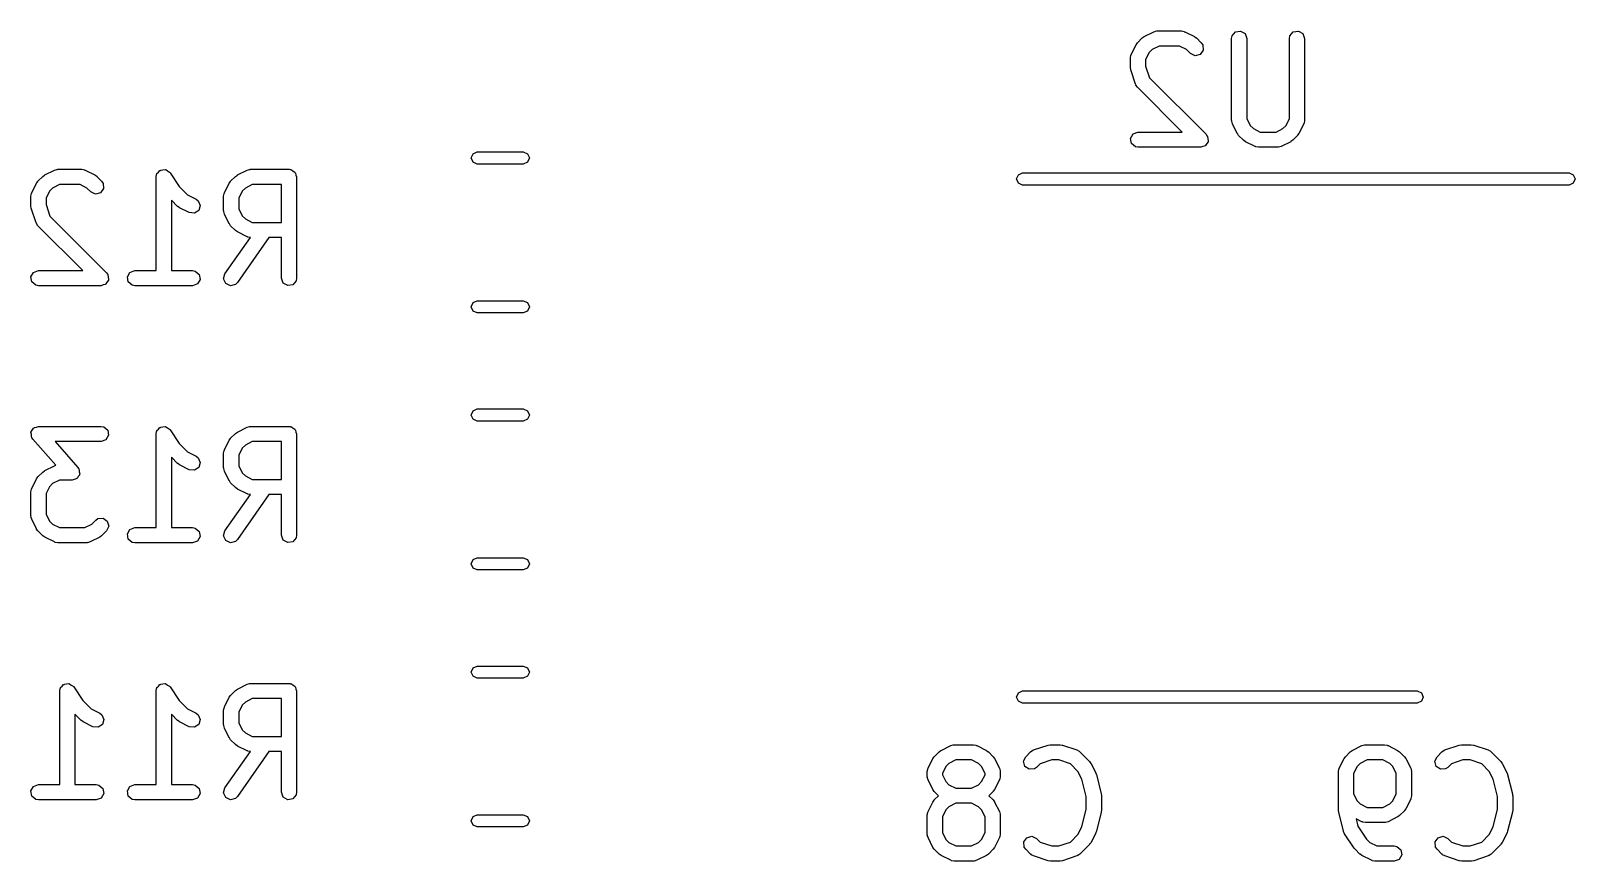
# Model space of a CAD drawing. Extents: x 88 to 116, y -225 to -45.
# Drawn here: x 89.85 to 105.11, y -135.25 to -127.04 of the extents above; entities that cross this region are included whole.
import ezdxf

# ---------------------------------------------------------------- set-up
doc = ezdxf.new("R2010")
doc.units = 0
doc.layers.add('BLACK', color=7, linetype='CONTINUOUS')

msp = doc.modelspace()

# ---------------------------------------------------------------- linework, layer by layer
at = {"layer": 'BLACK', "linetype": 'CONTINUOUS'}
for p, q in [((100.785, -127.159), (100.833, -127.111)), ((100.833, -127.111), (100.851, -127.098)), ((100.851, -127.098), (100.852, -127.097)), ((100.852, -127.097), (100.947, -127.049)), ((100.947, -127.049), (100.972, -127.042)), ((100.972, -127.042), (100.977, -127.043)), ((100.977, -127.043), (100.981, -127.041)), ((100.981, -127.041), (101.219, -127.041)), ((101.219, -127.041), (101.245, -127.046)), ((101.245, -127.046), (101.248, -127.049)), ((101.248, -127.049), (101.253, -127.049)), ((101.253, -127.049), (101.348, -127.097)), ((101.348, -127.097), (101.366, -127.11)), ((101.366, -127.11), (101.367, -127.111)), ((101.367, -127.111), (101.415, -127.159)), ((101.715, -127.116), (101.72, -127.091)), ((101.715, -127.926), (101.715, -127.116)), ((101.72, -127.091), (101.753, -127.051)), ((101.753, -127.051), (101.803, -127.043)), ((101.803, -127.043), (101.848, -127.068)), ((101.848, -127.068), (101.865, -127.116)), ((101.865, -127.116), (101.865, -127.908)), ((102.287, -127.116), (102.291, -127.091)), ((102.287, -127.908), (102.287, -127.116)), ((102.291, -127.091), (102.324, -127.051)), ((102.324, -127.051), (102.375, -127.043)), ((102.375, -127.043), (102.419, -127.068)), ((102.419, -127.068), (102.437, -127.116)), ((102.437, -127.116), (102.437, -127.926)), ((100.723, -127.273), (100.771, -127.178)), ((100.723, -127.278), (100.723, -127.273)), ((100.771, -127.178), (100.784, -127.16)), ((100.784, -127.16), (100.785, -127.159)), ((100.9, -127.256), (100.865, -127.325)), ((100.93, -127.226), (100.9, -127.256)), ((100.999, -127.191), (100.93, -127.226)), ((101.201, -127.191), (100.999, -127.191)), ((101.27, -127.226), (101.201, -127.191)), ((101.309, -127.265), (101.27, -127.226)), ((101.355, -127.286), (101.309, -127.265)), ((101.405, -127.273), (101.355, -127.286)), ((101.434, -127.231), (101.405, -127.273)), ((101.415, -127.159), (101.43, -127.18)), ((101.43, -127.18), (101.434, -127.231)), ((100.715, -127.307), (100.72, -127.281)), ((100.715, -127.402), (100.715, -127.307)), ((100.716, -127.404), (100.715, -127.402)), ((100.719, -127.426), (100.716, -127.404)), ((100.767, -127.569), (100.719, -127.426)), ((100.72, -127.281), (100.723, -127.278)), ((100.865, -127.325), (100.865, -127.39)), ((100.865, -127.39), (100.904, -127.504)), ((100.77, -127.572), (100.767, -127.569)), ((100.77, -127.577), (100.77, -127.572)), ((100.785, -127.598), (100.77, -127.577)), ((100.904, -127.504), (101.463, -128.063)), ((101.228, -128.041), (100.785, -127.598)), ((101.717, -127.93), (101.715, -127.926)), ((101.716, -127.934), (101.717, -127.93)), ((101.723, -127.959), (101.716, -127.934)), ((101.771, -128.055), (101.723, -127.959)), ((101.865, -127.908), (101.9, -127.977)), ((101.9, -127.977), (101.93, -128.007)), ((101.93, -128.007), (101.999, -128.041)), ((102.154, -128.041), (102.222, -128.007)), ((102.222, -128.007), (102.253, -127.977)), ((102.253, -127.977), (102.287, -127.908)), ((102.429, -127.959), (102.381, -128.055)), ((102.432, -127.952), (102.429, -127.955)), ((102.429, -127.955), (102.429, -127.959)), ((102.437, -127.926), (102.432, -127.952)), ((100.717, -128.103), (100.742, -128.059)), ((100.726, -128.154), (100.717, -128.103)), ((100.765, -128.187), (100.726, -128.154)), ((100.742, -128.059), (100.79, -128.041)), ((100.79, -128.191), (100.765, -128.187)), ((100.79, -128.041), (101.228, -128.041)), ((101.41, -128.191), (100.79, -128.191)), ((101.431, -128.184), (101.41, -128.191)), ((101.453, -128.178), (101.431, -128.184)), ((101.455, -128.175), (101.453, -128.178)), ((101.458, -128.174), (101.455, -128.175)), ((101.469, -128.154), (101.458, -128.174)), ((101.463, -128.063), (101.472, -128.077)), ((101.482, -128.136), (101.469, -128.154)), ((101.472, -128.077), (101.474, -128.079)), ((101.474, -128.079), (101.475, -128.081)), ((101.475, -128.081), (101.477, -128.085)), ((101.477, -128.085), (101.479, -128.107)), ((101.479, -128.107), (101.483, -128.129)), ((101.483, -128.129), (101.482, -128.132)), ((101.482, -128.132), (101.482, -128.136)), ((101.772, -128.056), (101.771, -128.055)), ((101.785, -128.074), (101.772, -128.056)), ((101.833, -128.122), (101.785, -128.074)), ((101.834, -128.122), (101.833, -128.122)), ((101.852, -128.136), (101.834, -128.122)), ((101.947, -128.183), (101.852, -128.136)), ((101.952, -128.184), (101.947, -128.183)), ((101.955, -128.187), (101.952, -128.184)), ((101.981, -128.191), (101.955, -128.187)), ((102.171, -128.191), (101.981, -128.191)), ((101.999, -128.041), (102.154, -128.041)), ((102.176, -128.19), (102.171, -128.191)), ((102.18, -128.191), (102.176, -128.19)), ((102.205, -128.183), (102.18, -128.191)), ((102.3, -128.136), (102.205, -128.183)), ((102.301, -128.135), (102.3, -128.136)), ((102.32, -128.122), (102.301, -128.135)), ((102.367, -128.074), (102.32, -128.122)), ((102.368, -128.073), (102.367, -128.074)), ((102.381, -128.055), (102.368, -128.073)), ((94.2009, -128.297), (94.2185, -128.255)), ((94.2185, -128.339), (94.2009, -128.297)), ((94.2185, -128.255), (94.2609, -128.237)), ((94.2609, -128.357), (94.2185, -128.339)), ((94.2609, -128.237), (94.7151, -128.237)), ((94.7151, -128.237), (94.7575, -128.255)), ((94.7575, -128.339), (94.7151, -128.357)), ((94.7575, -128.255), (94.7751, -128.297)), ((94.7751, -128.297), (94.7575, -128.339)), ((89.9187, -128.527), (89.9663, -128.479)), ((89.9663, -128.479), (89.9847, -128.466)), ((89.9847, -128.466), (89.9858, -128.465)), ((89.9858, -128.465), (90.081, -128.417)), ((90.081, -128.417), (90.106, -128.41)), ((90.106, -128.41), (90.1104, -128.411)), ((90.1104, -128.411), (90.1146, -128.409)), ((90.1146, -128.409), (90.3527, -128.409)), ((90.3527, -128.409), (90.3783, -128.414)), ((90.3783, -128.414), (90.3818, -128.417)), ((90.3818, -128.417), (90.3862, -128.417)), ((90.3862, -128.417), (90.4814, -128.465)), ((90.4814, -128.465), (90.4995, -128.478)), ((90.4995, -128.478), (90.5009, -128.479)), ((90.5009, -128.479), (90.5486, -128.527)), ((91.0872, -128.484), (91.0917, -128.459)), ((91.0872, -129.409), (91.0872, -128.484)), ((91.0917, -128.459), (91.0945, -128.455)), ((91.0945, -128.455), (91.095, -128.451)), ((91.095, -128.451), (91.1107, -128.436)), ((91.1107, -128.436), (91.1247, -128.419)), ((91.1247, -128.419), (91.1289, -128.419)), ((91.1289, -128.419), (91.1321, -128.416)), ((91.1321, -128.416), (91.1538, -128.414)), ((91.1538, -128.414), (91.1752, -128.411)), ((91.1752, -128.411), (91.179, -128.413)), ((91.179, -128.413), (91.1833, -128.412)), ((91.1833, -128.412), (91.2008, -128.425)), ((91.2008, -128.425), (91.2196, -128.436)), ((91.2196, -128.436), (91.2211, -128.44)), ((91.2211, -128.44), (91.2246, -128.443)), ((91.2246, -128.443), (91.3157, -128.579)), ((91.8234, -128.527), (91.8711, -128.479)), ((91.8711, -128.479), (91.8894, -128.466)), ((91.8894, -128.466), (91.8906, -128.465)), ((91.8906, -128.465), (91.9858, -128.417)), ((91.9858, -128.417), (92.0108, -128.41)), ((92.0108, -128.41), (92.0151, -128.411)), ((92.0151, -128.411), (92.0193, -128.409)), ((92.0193, -128.409), (92.4003, -128.409)), ((92.4003, -128.409), (92.41, -128.411)), ((92.41, -128.411), (92.4133, -128.411)), ((92.4133, -128.411), (92.4162, -128.412)), ((92.4162, -128.412), (92.4259, -128.414)), ((92.4259, -128.414), (92.4409, -128.426)), ((92.4409, -128.426), (92.4577, -128.436)), ((92.4577, -128.436), (92.4601, -128.443)), ((92.4601, -128.443), (92.4652, -128.447)), ((92.4652, -128.447), (92.4686, -128.466)), ((92.4686, -128.466), (92.4753, -128.484)), ((92.4753, -128.484), (92.4753, -129.484)), ((94.7151, -128.357), (94.2609, -128.357)), ((99.59, -128.504), (99.6076, -128.462)), ((99.6076, -128.462), (99.65, -128.444)), ((99.65, -128.444), (105.05, -128.444)), ((105.05, -128.444), (105.092, -128.462)), ((105.092, -128.462), (105.11, -128.504)), ((89.8491, -128.675), (89.8536, -128.649)), ((89.8536, -128.649), (89.8565, -128.646)), ((89.8565, -128.646), (89.857, -128.641)), ((89.857, -128.641), (89.9046, -128.546)), ((89.9046, -128.546), (89.918, -128.528)), ((89.918, -128.528), (89.9187, -128.527)), ((90.0334, -128.624), (89.9991, -128.693)), ((90.0638, -128.594), (90.0334, -128.624)), ((90.1323, -128.559), (90.0638, -128.594)), ((90.335, -128.559), (90.1323, -128.559)), ((90.4035, -128.594), (90.335, -128.559)), ((90.4425, -128.633), (90.4035, -128.594)), ((90.489, -128.654), (90.4425, -128.633)), ((90.5385, -128.641), (90.489, -128.654)), ((90.568, -128.599), (90.5385, -128.641)), ((90.5486, -128.527), (90.5635, -128.548)), ((90.5635, -128.548), (90.568, -128.599)), ((91.3157, -128.579), (91.3971, -128.661)), ((91.7539, -128.675), (91.7584, -128.649)), ((91.7584, -128.649), (91.7613, -128.646)), ((91.7613, -128.646), (91.7618, -128.641)), ((91.7618, -128.641), (91.8094, -128.546)), ((91.8094, -128.546), (91.8228, -128.528)), ((91.8228, -128.528), (91.8234, -128.527)), ((91.9381, -128.624), (91.9039, -128.693)), ((91.9685, -128.594), (91.9381, -128.624)), ((92.037, -128.559), (91.9685, -128.594)), ((92.3253, -128.559), (92.037, -128.559)), ((92.3253, -128.933), (92.3253, -128.559)), ((99.6076, -128.546), (99.59, -128.504)), ((99.65, -128.564), (99.6076, -128.546)), ((105.05, -128.564), (99.65, -128.564)), ((105.092, -128.546), (105.05, -128.564)), ((105.11, -128.504), (105.092, -128.546)), ((89.8491, -128.77), (89.8491, -128.675)), ((89.8497, -128.772), (89.8491, -128.77)), ((89.8529, -128.794), (89.8497, -128.772)), ((89.9006, -128.937), (89.8529, -128.794)), ((89.9991, -128.693), (89.9991, -128.758)), ((89.9991, -128.758), (90.0373, -128.872)), ((91.2996, -128.776), (91.2372, -128.713)), ((91.2372, -128.713), (91.2372, -129.409)), ((91.3011, -128.776), (91.2996, -128.776)), ((91.3191, -128.79), (91.3011, -128.776)), ((91.4144, -128.837), (91.3191, -128.79)), ((91.3971, -128.661), (91.4814, -128.703)), ((91.4814, -128.703), (91.5024, -128.719)), ((91.5024, -128.719), (91.5228, -128.766)), ((91.5228, -128.766), (91.5081, -128.815)), ((91.7539, -128.818), (91.7539, -128.675)), ((91.9039, -128.693), (91.9039, -128.8)), ((91.9039, -128.8), (91.9381, -128.869)), ((89.9033, -128.94), (89.9006, -128.937)), ((89.9037, -128.945), (89.9033, -128.94)), ((89.9187, -128.966), (89.9037, -128.945)), ((90.0373, -128.872), (90.5962, -129.431)), ((91.4653, -128.843), (91.4144, -128.837)), ((91.5081, -128.815), (91.4653, -128.843)), ((91.7554, -128.822), (91.7539, -128.818)), ((91.7543, -128.826), (91.7554, -128.822)), ((91.7618, -128.851), (91.7543, -128.826)), ((91.8094, -128.946), (91.7618, -128.851)), ((91.8106, -128.948), (91.8094, -128.946)), ((91.8234, -128.966), (91.8106, -128.948)), ((91.9381, -128.869), (91.9685, -128.899)), ((91.9685, -128.899), (92.037, -128.933)), ((92.037, -128.933), (92.3253, -128.933)), ((90.3621, -129.409), (89.9187, -128.966)), ((91.7674, -129.441), (92.0183, -129.083)), ((91.8711, -129.014), (91.8234, -128.966)), ((91.8725, -129.014), (91.8711, -129.014)), ((91.8906, -129.028), (91.8725, -129.014)), ((92.2012, -129.083), (91.8903, -129.527)), ((91.9858, -129.075), (91.8906, -129.028)), ((91.9902, -129.076), (91.9858, -129.075)), ((91.9937, -129.079), (91.9902, -129.076)), ((92.0183, -129.083), (91.9937, -129.079)), ((92.3253, -129.083), (92.2012, -129.083)), ((92.3253, -129.484), (92.3253, -129.083)), ((89.8759, -129.427), (89.9241, -129.409)), ((89.9241, -129.409), (90.3621, -129.409)), ((90.8283, -129.427), (90.8765, -129.409)), ((90.8765, -129.409), (91.0872, -129.409)), ((91.2372, -129.409), (91.4479, -129.409)), ((91.4479, -129.409), (91.4736, -129.414)), ((89.8502, -129.471), (89.8759, -129.427)), ((89.8591, -129.522), (89.8502, -129.471)), ((89.8984, -129.555), (89.8591, -129.522)), ((89.9241, -129.559), (89.8984, -129.555)), ((90.5431, -129.559), (89.9241, -129.559)), ((90.5644, -129.552), (90.5431, -129.559)), ((90.5862, -129.546), (90.5644, -129.552)), ((90.5881, -129.543), (90.5862, -129.546)), ((90.5914, -129.542), (90.5881, -129.543)), ((90.6026, -129.522), (90.5914, -129.542)), ((90.5962, -129.431), (90.6056, -129.445)), ((90.6156, -129.504), (90.6026, -129.522)), ((90.6056, -129.445), (90.6081, -129.447)), ((90.6081, -129.447), (90.6084, -129.449)), ((90.6084, -129.449), (90.6111, -129.453)), ((90.6111, -129.453), (90.6131, -129.475)), ((90.6131, -129.475), (90.617, -129.497)), ((90.617, -129.497), (90.6153, -129.5)), ((90.6153, -129.5), (90.6156, -129.504)), ((90.8026, -129.471), (90.8283, -129.427)), ((90.8115, -129.522), (90.8026, -129.471)), ((90.8508, -129.555), (90.8115, -129.522)), ((90.8765, -129.559), (90.8508, -129.555)), ((91.4479, -129.559), (90.8765, -129.559)), ((91.4961, -129.542), (91.4479, -129.559)), ((91.4736, -129.414), (91.5129, -129.447)), ((91.5218, -129.497), (91.4961, -129.542)), ((91.5129, -129.447), (91.5218, -129.497)), ((91.7541, -129.491), (91.7674, -129.441)), ((91.7758, -129.537), (91.7541, -129.491)), ((91.8223, -129.559), (91.7758, -129.537)), ((91.8719, -129.546), (91.8223, -129.559)), ((91.8903, -129.527), (91.8719, -129.546)), ((92.3428, -129.533), (92.3253, -129.484)), ((92.3873, -129.558), (92.3428, -129.533)), ((92.4378, -129.549), (92.3873, -129.558)), ((92.4708, -129.51), (92.4378, -129.549)), ((92.4753, -129.484), (92.4708, -129.51)), ((94.2185, -129.725), (94.2609, -129.707)), ((94.2609, -129.707), (94.7151, -129.707)), ((94.7151, -129.707), (94.7575, -129.725)), ((94.2009, -129.767), (94.2185, -129.725)), ((94.2185, -129.809), (94.2009, -129.767)), ((94.2609, -129.827), (94.2185, -129.809)), ((94.7151, -129.827), (94.2609, -129.827)), ((94.7575, -129.809), (94.7151, -129.827)), ((94.7575, -129.725), (94.7751, -129.767)), ((94.7751, -129.767), (94.7575, -129.809)), ((94.2185, -130.795), (94.2609, -130.777)), ((94.2609, -130.777), (94.7151, -130.777)), ((94.7151, -130.777), (94.7575, -130.795)), ((94.2009, -130.837), (94.2185, -130.795)), ((94.2185, -130.879), (94.2009, -130.837)), ((94.2609, -130.897), (94.2185, -130.879)), ((94.7151, -130.897), (94.2609, -130.897)), ((94.7575, -130.879), (94.7151, -130.897)), ((94.7575, -130.795), (94.7751, -130.837)), ((94.7751, -130.837), (94.7575, -130.879)), ((89.8502, -131.011), (89.8532, -131.006)), ((89.8537, -131.031), (89.8502, -131.011)), ((89.8531, -131), (89.8658, -130.984)), ((89.8532, -131.006), (89.8531, -131)), ((89.8542, -131.051), (89.8537, -131.031)), ((89.8586, -131.059), (89.8542, -131.051)), ((89.8591, -131.062), (89.8586, -131.059)), ((89.8618, -131.064), (89.8591, -131.062)), ((89.8677, -131.074), (89.8618, -131.064)), ((89.8658, -130.984), (89.8759, -130.967)), ((90.0953, -131.334), (89.8677, -131.074)), ((89.8759, -130.967), (89.8815, -130.965)), ((89.8815, -130.965), (89.8853, -130.96)), ((89.8853, -130.96), (89.9051, -130.956)), ((89.9051, -130.956), (89.9241, -130.949)), ((89.9241, -130.949), (90.5431, -130.949)), ((90.5431, -130.949), (90.5688, -130.954)), ((90.5914, -131.082), (90.5431, -131.099)), ((90.5688, -130.954), (90.6081, -130.987)), ((90.617, -131.037), (90.5914, -131.082)), ((90.6081, -130.987), (90.617, -131.037)), ((91.0872, -131.024), (91.0917, -130.999)), ((91.0872, -131.949), (91.0872, -131.024)), ((91.0917, -130.999), (91.0945, -130.995)), ((91.0945, -130.995), (91.095, -130.991)), ((91.095, -130.991), (91.1107, -130.976)), ((91.1107, -130.976), (91.1247, -130.959)), ((91.1247, -130.959), (91.1289, -130.959)), ((91.1289, -130.959), (91.1321, -130.956)), ((91.1321, -130.956), (91.1538, -130.954)), ((91.1538, -130.954), (91.1752, -130.951)), ((91.1752, -130.951), (91.179, -130.953)), ((91.179, -130.953), (91.1833, -130.952)), ((91.1833, -130.952), (91.2008, -130.965)), ((91.2008, -130.965), (91.2196, -130.976)), ((91.2196, -130.976), (91.2211, -130.98)), ((91.2211, -130.98), (91.2246, -130.983)), ((91.2246, -130.983), (91.3157, -131.119)), ((91.7618, -131.181), (91.8094, -131.086)), ((91.8094, -131.086), (91.8228, -131.068)), ((91.8228, -131.068), (91.8234, -131.067)), ((91.8234, -131.067), (91.8711, -131.019)), ((91.8711, -131.019), (91.8894, -131.006)), ((91.8894, -131.006), (91.8906, -131.005)), ((91.8906, -131.005), (91.9858, -130.957)), ((91.9858, -130.957), (92.0108, -130.95)), ((92.0108, -130.95), (92.0151, -130.951)), ((92.0151, -130.951), (92.0193, -130.949)), ((92.0193, -130.949), (92.4003, -130.949)), ((92.4003, -130.949), (92.41, -130.951)), ((92.41, -130.951), (92.4133, -130.951)), ((92.4133, -130.951), (92.4162, -130.952)), ((92.4162, -130.952), (92.4259, -130.954)), ((92.4259, -130.954), (92.4409, -130.966)), ((92.4409, -130.966), (92.4577, -130.976)), ((92.4577, -130.976), (92.4601, -130.983)), ((92.4601, -130.983), (92.4652, -130.987)), ((92.4652, -130.987), (92.4686, -131.006)), ((92.4686, -131.006), (92.4753, -131.024)), ((92.4753, -131.024), (92.4753, -132.024)), ((90.5431, -131.099), (90.0894, -131.099)), ((90.0894, -131.099), (90.3139, -131.356)), ((91.3157, -131.119), (91.3971, -131.201)), ((91.3971, -131.201), (91.4814, -131.243)), ((91.4814, -131.243), (91.5024, -131.259)), ((91.7539, -131.215), (91.7584, -131.189)), ((91.7539, -131.358), (91.7539, -131.215)), ((91.7584, -131.189), (91.7613, -131.186)), ((91.7613, -131.186), (91.7618, -131.181)), ((91.9381, -131.164), (91.9039, -131.233)), ((91.9039, -131.233), (91.9039, -131.34)), ((91.9685, -131.134), (91.9381, -131.164)), ((92.037, -131.099), (91.9685, -131.134)), ((92.3253, -131.099), (92.037, -131.099)), ((92.3253, -131.473), (92.3253, -131.099)), ((89.9663, -131.4), (89.9847, -131.387)), ((89.9847, -131.387), (89.9858, -131.386)), ((89.9858, -131.386), (90.081, -131.338)), ((90.081, -131.338), (90.0953, -131.334)), ((90.3139, -131.356), (90.3197, -131.366)), ((90.3197, -131.366), (90.3224, -131.368)), ((90.3224, -131.368), (90.3229, -131.371)), ((90.3229, -131.371), (90.3274, -131.378)), ((90.3274, -131.378), (90.3278, -131.398)), ((91.2996, -131.316), (91.2372, -131.253)), ((91.2372, -131.253), (91.2372, -131.949)), ((91.3011, -131.316), (91.2996, -131.316)), ((91.3191, -131.33), (91.3011, -131.316)), ((91.4144, -131.377), (91.3191, -131.33)), ((91.4653, -131.383), (91.4144, -131.377)), ((91.5081, -131.355), (91.4653, -131.383)), ((91.5024, -131.259), (91.5228, -131.306)), ((91.5228, -131.306), (91.5081, -131.355)), ((91.7554, -131.362), (91.7539, -131.358)), ((91.7543, -131.366), (91.7554, -131.362)), ((91.7618, -131.391), (91.7543, -131.366)), ((91.8094, -131.486), (91.7618, -131.391)), ((91.9039, -131.34), (91.9381, -131.409)), ((89.857, -131.562), (89.9046, -131.467)), ((89.9046, -131.467), (89.918, -131.449)), ((89.918, -131.449), (89.9187, -131.448)), ((89.9187, -131.448), (89.9663, -131.4)), ((90.0334, -131.545), (89.9991, -131.614)), ((90.0638, -131.515), (90.0334, -131.545)), ((90.1323, -131.48), (90.0638, -131.515)), ((90.2574, -131.48), (90.1323, -131.48)), ((90.2764, -131.473), (90.2574, -131.48)), ((90.2963, -131.469), (90.2764, -131.473)), ((90.3, -131.465), (90.2963, -131.469)), ((90.3056, -131.463), (90.3, -131.465)), ((90.3157, -131.445), (90.3056, -131.463)), ((90.3284, -131.43), (90.3157, -131.445)), ((90.3278, -131.398), (90.3313, -131.418)), ((90.3313, -131.418), (90.3283, -131.424)), ((90.3283, -131.424), (90.3284, -131.43)), ((91.8106, -131.488), (91.8094, -131.486)), ((91.8234, -131.506), (91.8106, -131.488)), ((91.8711, -131.554), (91.8234, -131.506)), ((91.9381, -131.409), (91.9685, -131.439)), ((91.9685, -131.439), (92.037, -131.473)), ((92.037, -131.473), (92.3253, -131.473)), ((89.8491, -131.596), (89.8536, -131.57)), ((89.8491, -131.834), (89.8491, -131.596)), ((89.8536, -131.57), (89.8565, -131.567)), ((89.8565, -131.567), (89.857, -131.562)), ((89.9991, -131.614), (89.9991, -131.816)), ((91.7674, -131.981), (92.0183, -131.623)), ((91.8725, -131.554), (91.8711, -131.554)), ((91.8906, -131.568), (91.8725, -131.554)), ((92.2012, -131.623), (91.8903, -132.067)), ((91.9858, -131.615), (91.8906, -131.568)), ((91.9902, -131.616), (91.9858, -131.615)), ((91.9937, -131.619), (91.9902, -131.616)), ((92.0183, -131.623), (91.9937, -131.619)), ((92.3253, -131.623), (92.2012, -131.623)), ((92.3253, -132.024), (92.3253, -131.623)), ((89.8506, -131.838), (89.8491, -131.834)), ((89.8496, -131.842), (89.8506, -131.838)), ((89.857, -131.867), (89.8496, -131.842)), ((89.9991, -131.816), (90.0334, -131.885)), ((89.9046, -131.963), (89.857, -131.867)), ((89.9058, -131.964), (89.9046, -131.963)), ((89.9187, -131.982), (89.9058, -131.964)), ((89.9663, -132.03), (89.9187, -131.982)), ((90.0334, -131.885), (90.0638, -131.915)), ((90.0638, -131.915), (90.1323, -131.949)), ((90.1323, -131.949), (90.3826, -131.949)), ((90.3826, -131.949), (90.4511, -131.915)), ((90.4511, -131.915), (90.4901, -131.876)), ((90.4901, -131.876), (90.5114, -131.861)), ((90.5114, -131.861), (90.5626, -131.857)), ((90.5962, -131.982), (90.5486, -132.03)), ((90.5626, -131.857), (90.6046, -131.886)), ((90.6179, -131.936), (90.5962, -131.982)), ((90.6046, -131.886), (90.6179, -131.936)), ((90.8026, -132.011), (90.8283, -131.967)), ((90.8283, -131.967), (90.8765, -131.949)), ((90.8765, -131.949), (91.0872, -131.949)), ((91.2372, -131.949), (91.4479, -131.949)), ((91.4479, -131.949), (91.4736, -131.954)), ((91.4736, -131.954), (91.5129, -131.987)), ((91.5129, -131.987), (91.5218, -132.037)), ((91.7541, -132.031), (91.7674, -131.981)), ((89.9678, -132.03), (89.9663, -132.03)), ((89.9858, -132.044), (89.9678, -132.03)), ((90.081, -132.091), (89.9858, -132.044)), ((90.0855, -132.092), (90.081, -132.091)), ((90.0889, -132.095), (90.0855, -132.092)), ((90.1146, -132.099), (90.0889, -132.095)), ((90.4003, -132.099), (90.1146, -132.099)), ((90.4045, -132.098), (90.4003, -132.099)), ((90.4089, -132.099), (90.4045, -132.098)), ((90.4338, -132.091), (90.4089, -132.099)), ((90.5291, -132.044), (90.4338, -132.091)), ((90.5302, -132.043), (90.5291, -132.044)), ((90.5486, -132.03), (90.5302, -132.043)), ((90.8115, -132.062), (90.8026, -132.011)), ((90.8508, -132.095), (90.8115, -132.062)), ((90.8765, -132.099), (90.8508, -132.095)), ((91.4479, -132.099), (90.8765, -132.099)), ((91.4961, -132.082), (91.4479, -132.099)), ((91.5218, -132.037), (91.4961, -132.082)), ((91.7758, -132.077), (91.7541, -132.031)), ((91.8223, -132.099), (91.7758, -132.077)), ((91.8719, -132.086), (91.8223, -132.099)), ((91.8903, -132.067), (91.8719, -132.086)), ((92.3428, -132.073), (92.3253, -132.024)), ((92.3873, -132.098), (92.3428, -132.073)), ((92.4378, -132.089), (92.3873, -132.098)), ((92.4708, -132.05), (92.4378, -132.089)), ((92.4753, -132.024), (92.4708, -132.05)), ((94.2009, -132.307), (94.2185, -132.265)), ((94.2185, -132.349), (94.2009, -132.307)), ((94.2185, -132.265), (94.2609, -132.247)), ((94.2609, -132.247), (94.7151, -132.247)), ((94.7151, -132.247), (94.7575, -132.265)), ((94.7575, -132.265), (94.7751, -132.307)), ((94.7751, -132.307), (94.7575, -132.349)), ((94.2609, -132.367), (94.2185, -132.349)), ((94.7151, -132.367), (94.2609, -132.367)), ((94.7575, -132.349), (94.7151, -132.367)), ((94.2009, -133.377), (94.2185, -133.335)), ((94.2185, -133.419), (94.2009, -133.377)), ((94.2185, -133.335), (94.2609, -133.317)), ((94.2609, -133.317), (94.7151, -133.317)), ((94.7151, -133.317), (94.7575, -133.335)), ((94.7575, -133.335), (94.7751, -133.377)), ((94.7751, -133.377), (94.7575, -133.419)), ((90.1421, -133.535), (90.1426, -133.531)), ((90.1426, -133.531), (90.1583, -133.516)), ((90.1583, -133.516), (90.1723, -133.499)), ((90.1723, -133.499), (90.1766, -133.499)), ((90.1766, -133.499), (90.1797, -133.496)), ((90.1797, -133.496), (90.2014, -133.494)), ((90.2014, -133.494), (90.2228, -133.491)), ((90.2228, -133.491), (90.2266, -133.493)), ((90.2266, -133.493), (90.2309, -133.492)), ((90.2309, -133.492), (90.2484, -133.505)), ((90.2484, -133.505), (90.2673, -133.516)), ((90.2673, -133.516), (90.2687, -133.52)), ((90.2687, -133.52), (90.2722, -133.523)), ((90.2722, -133.523), (90.3633, -133.659)), ((91.0945, -133.535), (91.095, -133.531)), ((91.095, -133.531), (91.1107, -133.516)), ((91.1107, -133.516), (91.1247, -133.499)), ((91.1247, -133.499), (91.1289, -133.499)), ((91.1289, -133.499), (91.1321, -133.496)), ((91.1321, -133.496), (91.1538, -133.494)), ((91.1538, -133.494), (91.1752, -133.491)), ((91.1752, -133.491), (91.179, -133.493)), ((91.179, -133.493), (91.1833, -133.492)), ((91.1833, -133.492), (91.2008, -133.505)), ((91.2008, -133.505), (91.2196, -133.516)), ((91.2196, -133.516), (91.2211, -133.52)), ((91.2211, -133.52), (91.2246, -133.523)), ((91.2246, -133.523), (91.3157, -133.659)), ((91.8906, -133.545), (91.9858, -133.497)), ((91.9858, -133.497), (92.0108, -133.49)), ((92.0108, -133.49), (92.0151, -133.491)), ((92.0151, -133.491), (92.0193, -133.489)), ((92.0193, -133.489), (92.4003, -133.489)), ((92.4003, -133.489), (92.41, -133.491)), ((92.41, -133.491), (92.4133, -133.491)), ((92.4133, -133.491), (92.4162, -133.492)), ((92.4162, -133.492), (92.4259, -133.494)), ((92.4259, -133.494), (92.4409, -133.506)), ((92.4409, -133.506), (92.4577, -133.516)), ((92.4577, -133.516), (92.4601, -133.523)), ((92.4601, -133.523), (92.4652, -133.527)), ((92.4652, -133.527), (92.4686, -133.546)), ((94.2609, -133.437), (94.2185, -133.419)), ((94.7151, -133.437), (94.2609, -133.437)), ((94.7575, -133.419), (94.7151, -133.437)), ((90.1348, -133.564), (90.1393, -133.539)), ((90.1348, -134.489), (90.1348, -133.564)), ((90.1393, -133.539), (90.1421, -133.535)), ((90.3633, -133.659), (90.4447, -133.741)), ((91.0872, -133.564), (91.0917, -133.539)), ((91.0872, -134.489), (91.0872, -133.564)), ((91.0917, -133.539), (91.0945, -133.535)), ((91.3157, -133.659), (91.3971, -133.741)), ((91.7618, -133.721), (91.8094, -133.626)), ((91.8094, -133.626), (91.8228, -133.608)), ((91.8228, -133.608), (91.8234, -133.607)), ((91.8234, -133.607), (91.8711, -133.559)), ((91.8711, -133.559), (91.8894, -133.546)), ((91.8894, -133.546), (91.8906, -133.545)), ((91.9685, -133.674), (91.9381, -133.704)), ((92.037, -133.639), (91.9685, -133.674)), ((92.3253, -133.639), (92.037, -133.639)), ((92.3253, -134.013), (92.3253, -133.639)), ((92.4686, -133.546), (92.4753, -133.564)), ((92.4753, -133.564), (92.4753, -134.564)), ((99.59, -133.624), (99.6076, -133.582)), ((99.6076, -133.666), (99.59, -133.624)), ((99.6076, -133.582), (99.65, -133.564)), ((99.65, -133.684), (99.6076, -133.666)), ((99.65, -133.564), (103.55, -133.564)), ((103.55, -133.684), (99.65, -133.684)), ((103.55, -133.564), (103.592, -133.582)), ((103.592, -133.666), (103.55, -133.684)), ((103.592, -133.582), (103.61, -133.624)), ((103.61, -133.624), (103.592, -133.666)), ((90.3473, -133.856), (90.2848, -133.793)), ((90.2848, -133.793), (90.2848, -134.489)), ((90.4447, -133.741), (90.5291, -133.783)), ((90.5291, -133.783), (90.55, -133.799)), ((90.55, -133.799), (90.5704, -133.846)), ((91.2996, -133.856), (91.2372, -133.793)), ((91.2372, -133.793), (91.2372, -134.489)), ((91.3971, -133.741), (91.4814, -133.783)), ((91.4814, -133.783), (91.5024, -133.799)), ((91.5024, -133.799), (91.5228, -133.846)), ((91.7539, -133.755), (91.7584, -133.729)), ((91.7539, -133.898), (91.7539, -133.755)), ((91.7584, -133.729), (91.7613, -133.726)), ((91.7613, -133.726), (91.7618, -133.721)), ((91.9381, -133.704), (91.9039, -133.773)), ((91.9039, -133.773), (91.9039, -133.88)), ((90.3487, -133.856), (90.3473, -133.856)), ((90.3667, -133.87), (90.3487, -133.856)), ((90.462, -133.917), (90.3667, -133.87)), ((90.5129, -133.923), (90.462, -133.917)), ((90.5558, -133.895), (90.5129, -133.923)), ((90.5704, -133.846), (90.5558, -133.895)), ((91.3011, -133.856), (91.2996, -133.856)), ((91.3191, -133.87), (91.3011, -133.856)), ((91.4144, -133.917), (91.3191, -133.87)), ((91.4653, -133.923), (91.4144, -133.917)), ((91.5081, -133.895), (91.4653, -133.923)), ((91.5228, -133.846), (91.5081, -133.895)), ((91.7554, -133.902), (91.7539, -133.898)), ((91.7543, -133.906), (91.7554, -133.902)), ((91.7618, -133.931), (91.7543, -133.906)), ((91.8094, -134.026), (91.7618, -133.931)), ((91.9039, -133.88), (91.9381, -133.949)), ((91.9381, -133.949), (91.9685, -133.979)), ((91.9685, -133.979), (92.037, -134.013)), ((91.8106, -134.028), (91.8094, -134.026)), ((91.8234, -134.046), (91.8106, -134.028)), ((91.8711, -134.094), (91.8234, -134.046)), ((91.8725, -134.094), (91.8711, -134.094)), ((91.8906, -134.108), (91.8725, -134.094)), ((91.9858, -134.155), (91.8906, -134.108)), ((92.037, -134.013), (92.3253, -134.013)), ((98.844, -134.151), (98.9392, -134.103)), ((98.9392, -134.103), (98.9642, -134.096)), ((98.9642, -134.096), (98.9685, -134.097)), ((98.9685, -134.097), (98.9728, -134.095)), ((98.9728, -134.095), (99.1632, -134.095)), ((99.1632, -134.095), (99.1889, -134.1)), ((99.1889, -134.1), (99.1923, -134.103)), ((99.1923, -134.103), (99.1968, -134.103)), ((99.1968, -134.103), (99.292, -134.151)), ((99.7586, -134.147), (99.9014, -134.099)), ((99.9014, -134.099), (99.9236, -134.096)), ((99.9236, -134.096), (99.9251, -134.095)), ((99.9251, -134.095), (100.02, -134.095)), ((100.02, -134.095), (100.042, -134.099)), ((100.042, -134.099), (100.044, -134.099)), ((100.044, -134.099), (100.187, -134.147)), ((102.908, -134.151), (103.003, -134.103)), ((103.003, -134.103), (103.028, -134.096)), ((103.028, -134.096), (103.033, -134.097)), ((103.033, -134.097), (103.037, -134.095)), ((103.037, -134.095), (103.227, -134.095)), ((103.227, -134.095), (103.253, -134.1)), ((103.253, -134.1), (103.256, -134.103)), ((103.256, -134.103), (103.261, -134.103)), ((103.261, -134.103), (103.356, -134.151)), ((103.823, -134.147), (103.965, -134.099)), ((103.965, -134.099), (103.988, -134.096)), ((103.988, -134.096), (103.989, -134.095)), ((103.989, -134.095), (104.084, -134.095)), ((104.084, -134.095), (104.106, -134.099)), ((104.106, -134.099), (104.108, -134.099)), ((104.108, -134.099), (104.251, -134.147)), ((91.7674, -134.521), (92.0183, -134.163)), ((92.2012, -134.163), (91.8903, -134.607)), ((91.9902, -134.156), (91.9858, -134.155)), ((91.9937, -134.159), (91.9902, -134.156)), ((92.0183, -134.163), (91.9937, -134.159)), ((92.3253, -134.163), (92.2012, -134.163)), ((92.3253, -134.564), (92.3253, -134.163)), ((98.7152, -134.327), (98.7628, -134.232)), ((98.7628, -134.232), (98.7762, -134.214)), ((98.7762, -134.214), (98.7769, -134.213)), ((98.7769, -134.213), (98.8245, -134.165)), ((98.8245, -134.165), (98.8429, -134.152)), ((98.8429, -134.152), (98.844, -134.151)), ((98.9219, -134.28), (98.8915, -134.31)), ((98.9905, -134.245), (98.9219, -134.28)), ((99.1455, -134.245), (98.9905, -134.245)), ((99.214, -134.28), (99.1455, -134.245)), ((99.2445, -134.31), (99.214, -134.28)), ((99.292, -134.151), (99.31, -134.164)), ((99.31, -134.164), (99.3115, -134.165)), ((99.3115, -134.165), (99.3591, -134.213)), ((99.3591, -134.213), (99.372, -134.231)), ((99.372, -134.231), (99.3732, -134.232)), ((99.3732, -134.232), (99.4208, -134.327)), ((99.66, -134.259), (99.6816, -134.213)), ((99.6732, -134.309), (99.66, -134.259)), ((99.6816, -134.213), (99.7293, -134.165)), ((99.7293, -134.165), (99.7506, -134.15)), ((99.7506, -134.15), (99.7551, -134.15)), ((99.7551, -134.15), (99.7586, -134.147)), ((99.8228, -134.284), (99.7877, -134.319)), ((99.9373, -134.245), (99.8228, -134.284)), ((100.008, -134.245), (99.9373, -134.245)), ((100.123, -134.284), (100.008, -134.245)), ((100.197, -134.358), (100.123, -134.284)), ((100.187, -134.147), (100.21, -134.159)), ((100.21, -134.159), (100.212, -134.163)), ((100.212, -134.163), (100.216, -134.165)), ((100.216, -134.165), (100.312, -134.26)), ((100.312, -134.26), (100.324, -134.279)), ((100.324, -134.279), (100.326, -134.28)), ((100.326, -134.28), (100.373, -134.375)), ((102.779, -134.327), (102.827, -134.232)), ((102.827, -134.232), (102.84, -134.214)), ((102.84, -134.214), (102.841, -134.213)), ((102.841, -134.213), (102.888, -134.165)), ((102.888, -134.165), (102.907, -134.152)), ((102.907, -134.152), (102.908, -134.151)), ((102.986, -134.28), (102.956, -134.31)), ((103.054, -134.245), (102.986, -134.28)), ((103.21, -134.245), (103.054, -134.245)), ((103.278, -134.28), (103.21, -134.245)), ((103.308, -134.31), (103.278, -134.28)), ((103.356, -134.151), (103.374, -134.164)), ((103.374, -134.164), (103.376, -134.165)), ((103.376, -134.165), (103.423, -134.213)), ((103.423, -134.213), (103.436, -134.231)), ((103.436, -134.231), (103.437, -134.232)), ((103.437, -134.232), (103.485, -134.327)), ((103.724, -134.259), (103.746, -134.213)), ((103.737, -134.309), (103.724, -134.259)), ((103.746, -134.213), (103.793, -134.165)), ((103.793, -134.165), (103.815, -134.15)), ((103.815, -134.15), (103.819, -134.15)), ((103.819, -134.15), (103.823, -134.147)), ((103.887, -134.284), (103.852, -134.319)), ((104.001, -134.245), (103.887, -134.284)), ((104.072, -134.245), (104.001, -134.245)), ((104.187, -134.284), (104.072, -134.245)), ((104.261, -134.358), (104.187, -134.284)), ((104.251, -134.147), (104.274, -134.159)), ((104.274, -134.159), (104.276, -134.163)), ((104.276, -134.163), (104.28, -134.165)), ((104.28, -134.165), (104.376, -134.26)), ((104.376, -134.26), (104.388, -134.279)), ((104.388, -134.279), (104.39, -134.28)), ((104.39, -134.28), (104.437, -134.375)), ((98.7073, -134.361), (98.7118, -134.335)), ((98.7073, -134.408), (98.7073, -134.361)), ((98.7088, -134.413), (98.7073, -134.408)), ((98.7078, -134.417), (98.7088, -134.413)), ((98.7152, -134.442), (98.7078, -134.417)), ((98.7118, -134.335), (98.7147, -134.332)), ((98.7147, -134.332), (98.7152, -134.327)), ((98.7628, -134.537), (98.7152, -134.442)), ((98.8915, -134.31), (98.8573, -134.379)), ((98.8573, -134.379), (98.8573, -134.391)), ((98.8573, -134.391), (98.8915, -134.459)), ((99.2787, -134.379), (99.2445, -134.31)), ((99.2445, -134.459), (99.2787, -134.391)), ((99.2787, -134.391), (99.2787, -134.379)), ((99.4208, -134.442), (99.3732, -134.537)), ((99.4208, -134.327), (99.4282, -134.352)), ((99.4213, -134.438), (99.4208, -134.442)), ((99.4242, -134.434), (99.4213, -134.438)), ((99.4287, -134.408), (99.4242, -134.434)), ((99.4282, -134.352), (99.4272, -134.357)), ((99.4272, -134.357), (99.4287, -134.361)), ((99.4287, -134.361), (99.4287, -134.408)), ((99.7153, -134.338), (99.6732, -134.309)), ((99.7664, -134.334), (99.7153, -134.338)), ((99.7877, -134.319), (99.7664, -134.334)), ((100.235, -134.435), (100.197, -134.358)), ((100.279, -134.608), (100.235, -134.435)), ((100.373, -134.375), (100.377, -134.387)), ((100.377, -134.387), (100.379, -134.39)), ((100.379, -134.39), (100.426, -134.581)), ((102.771, -134.361), (102.776, -134.335)), ((102.771, -134.742), (102.771, -134.361)), ((102.776, -134.335), (102.779, -134.332)), ((102.779, -134.332), (102.779, -134.327)), ((102.956, -134.31), (102.921, -134.379)), ((102.921, -134.379), (102.921, -134.581)), ((103.343, -134.379), (103.308, -134.31)), ((103.343, -134.581), (103.343, -134.379)), ((103.485, -134.327), (103.492, -134.352)), ((103.492, -134.352), (103.491, -134.357)), ((103.491, -134.357), (103.493, -134.361)), ((103.493, -134.361), (103.493, -134.599)), ((103.779, -134.338), (103.737, -134.309)), ((103.83, -134.334), (103.779, -134.338)), ((103.852, -134.319), (103.83, -134.334)), ((104.299, -134.435), (104.261, -134.358)), ((104.343, -134.608), (104.299, -134.435)), ((104.437, -134.375), (104.441, -134.387)), ((104.441, -134.387), (104.443, -134.39)), ((104.443, -134.39), (104.49, -134.581)), ((89.8502, -134.551), (89.8759, -134.507)), ((89.8591, -134.602), (89.8502, -134.551)), ((89.8759, -134.507), (89.9241, -134.489)), ((89.9241, -134.489), (90.1348, -134.489)), ((90.2848, -134.489), (90.4955, -134.489)), ((90.4955, -134.489), (90.5212, -134.494)), ((90.5212, -134.494), (90.5605, -134.527)), ((90.5694, -134.577), (90.5437, -134.622)), ((90.5605, -134.527), (90.5694, -134.577)), ((90.8026, -134.551), (90.8283, -134.507)), ((90.8115, -134.602), (90.8026, -134.551)), ((90.8283, -134.507), (90.8765, -134.489)), ((90.8765, -134.489), (91.0872, -134.489)), ((91.2372, -134.489), (91.4479, -134.489)), ((91.4479, -134.489), (91.4736, -134.494)), ((91.4736, -134.494), (91.5129, -134.527)), ((91.5218, -134.577), (91.4961, -134.622)), ((91.5129, -134.527), (91.5218, -134.577)), ((91.7541, -134.571), (91.7674, -134.521)), ((91.7758, -134.617), (91.7541, -134.571)), ((92.3428, -134.613), (92.3253, -134.564)), ((92.4708, -134.59), (92.4378, -134.629)), ((92.4753, -134.564), (92.4708, -134.59)), ((98.764, -134.538), (98.7628, -134.537)), ((98.7769, -134.557), (98.764, -134.538)), ((98.8191, -134.599), (98.7769, -134.557)), ((98.7769, -134.641), (98.8191, -134.599)), ((98.8915, -134.459), (98.9219, -134.49)), ((98.9219, -134.49), (98.9905, -134.524)), ((98.9905, -134.524), (99.1455, -134.524)), ((99.1455, -134.524), (99.214, -134.49)), ((99.214, -134.49), (99.2445, -134.459)), ((99.3591, -134.557), (99.3169, -134.599)), ((99.3169, -134.599), (99.3591, -134.641)), ((99.3598, -134.555), (99.3591, -134.557)), ((99.3732, -134.537), (99.3598, -134.555)), ((100.426, -134.581), (100.428, -134.596)), ((100.428, -134.596), (100.429, -134.599)), ((100.429, -134.599), (100.429, -134.742)), ((102.921, -134.581), (102.956, -134.65)), ((103.308, -134.65), (103.343, -134.581)), ((103.493, -134.599), (103.488, -134.625)), ((104.49, -134.581), (104.492, -134.596)), ((104.492, -134.596), (104.493, -134.599)), ((104.493, -134.599), (104.493, -134.742)), ((89.8984, -134.635), (89.8591, -134.602)), ((89.9241, -134.639), (89.8984, -134.635)), ((90.4955, -134.639), (89.9241, -134.639)), ((90.5437, -134.622), (90.4955, -134.639)), ((90.8508, -134.635), (90.8115, -134.602)), ((90.8765, -134.639), (90.8508, -134.635)), ((91.4479, -134.639), (90.8765, -134.639)), ((91.4961, -134.622), (91.4479, -134.639)), ((91.8223, -134.639), (91.7758, -134.617)), ((91.8719, -134.626), (91.8223, -134.639)), ((91.8903, -134.607), (91.8719, -134.626)), ((92.3873, -134.638), (92.3428, -134.613)), ((92.4378, -134.629), (92.3873, -134.638)), ((98.7152, -134.756), (98.7628, -134.661)), ((98.7628, -134.661), (98.7762, -134.643)), ((98.7762, -134.643), (98.7769, -134.641)), ((98.8915, -134.739), (98.8573, -134.807)), ((98.9219, -134.708), (98.8915, -134.739)), ((98.9905, -134.674), (98.9219, -134.708)), ((99.1455, -134.674), (98.9905, -134.674)), ((99.214, -134.708), (99.1455, -134.674)), ((99.2445, -134.739), (99.214, -134.708)), ((99.2787, -134.807), (99.2445, -134.739)), ((99.3591, -134.641), (99.372, -134.66)), ((99.372, -134.66), (99.3732, -134.661)), ((99.3732, -134.661), (99.4208, -134.756)), ((100.235, -134.906), (100.279, -134.733)), ((100.279, -134.733), (100.279, -134.608)), ((100.429, -134.742), (100.426, -134.757)), ((102.772, -134.745), (102.771, -134.742)), ((102.774, -134.76), (102.772, -134.745)), ((102.956, -134.65), (102.986, -134.68)), ((102.986, -134.68), (103.054, -134.714)), ((103.054, -134.714), (103.21, -134.714)), ((103.21, -134.714), (103.278, -134.68)), ((103.278, -134.68), (103.308, -134.65)), ((103.423, -134.747), (103.376, -134.795)), ((103.424, -134.746), (103.423, -134.747)), ((103.437, -134.728), (103.424, -134.746)), ((103.485, -134.632), (103.437, -134.728)), ((103.488, -134.625), (103.485, -134.628)), ((103.485, -134.628), (103.485, -134.632)), ((104.299, -134.906), (104.343, -134.733)), ((104.343, -134.733), (104.343, -134.608)), ((104.493, -134.742), (104.49, -134.757)), ((94.2009, -134.847), (94.2185, -134.805)), ((94.2185, -134.889), (94.2009, -134.847)), ((94.2185, -134.805), (94.2609, -134.787)), ((94.2609, -134.907), (94.2185, -134.889)), ((94.2609, -134.787), (94.7151, -134.787)), ((94.7151, -134.787), (94.7575, -134.805)), ((94.7575, -134.889), (94.7151, -134.907)), ((94.7575, -134.805), (94.7751, -134.847)), ((94.7751, -134.847), (94.7575, -134.889)), ((98.7073, -134.789), (98.7118, -134.764)), ((98.7073, -134.98), (98.7073, -134.789)), ((98.7118, -134.764), (98.7147, -134.76)), ((98.7147, -134.76), (98.7152, -134.756)), ((98.8573, -134.807), (98.8573, -134.962)), ((99.2787, -134.962), (99.2787, -134.807)), ((99.4208, -134.756), (99.4282, -134.781)), ((99.4282, -134.781), (99.4272, -134.785)), ((99.4272, -134.785), (99.4287, -134.789)), ((99.4287, -134.789), (99.4287, -134.98)), ((100.197, -134.983), (100.235, -134.906)), ((100.426, -134.76), (100.379, -134.95)), ((100.426, -134.757), (100.426, -134.76)), ((102.821, -134.95), (102.774, -134.76)), ((103.003, -134.857), (102.945, -134.827)), ((102.945, -134.827), (102.964, -134.901)), ((102.964, -134.901), (103.047, -135.027)), ((103.008, -134.857), (103.003, -134.857)), ((103.011, -134.86), (103.008, -134.857)), ((103.037, -134.864), (103.011, -134.86)), ((103.227, -134.864), (103.037, -134.864)), ((103.231, -134.863), (103.227, -134.864)), ((103.236, -134.864), (103.231, -134.863)), ((103.261, -134.857), (103.236, -134.864)), ((103.356, -134.809), (103.261, -134.857)), ((103.357, -134.808), (103.356, -134.809)), ((103.376, -134.795), (103.357, -134.808)), ((104.261, -134.983), (104.299, -134.906)), ((104.49, -134.76), (104.443, -134.95)), ((104.49, -134.757), (104.49, -134.76)), ((94.7151, -134.907), (94.2609, -134.907)), ((98.7088, -134.984), (98.7073, -134.98)), ((98.7078, -134.988), (98.7088, -134.984)), ((98.7152, -135.013), (98.7078, -134.988)), ((98.7628, -135.109), (98.7152, -135.013)), ((98.8573, -134.962), (98.8915, -135.031)), ((98.8915, -135.031), (98.9219, -135.061)), ((99.214, -135.061), (99.2445, -135.031)), ((99.2445, -135.031), (99.2787, -134.962)), ((99.4208, -135.013), (99.3732, -135.109)), ((99.4213, -135.009), (99.4208, -135.013)), ((99.4242, -135.006), (99.4213, -135.009)), ((99.4287, -134.98), (99.4242, -135.006)), ((99.6622, -135.056), (99.6916, -135.014)), ((99.6667, -135.107), (99.6622, -135.056)), ((99.6916, -135.014), (99.7412, -135)), ((99.7412, -135), (99.7877, -135.022)), ((99.7877, -135.022), (99.8228, -135.057)), ((99.8228, -135.057), (99.9373, -135.095)), ((100.008, -135.095), (100.123, -135.057)), ((100.123, -135.057), (100.197, -134.983)), ((100.373, -134.966), (100.326, -135.061)), ((100.374, -134.962), (100.373, -134.966)), ((100.379, -134.95), (100.374, -134.962)), ((102.821, -134.951), (102.821, -134.95)), ((102.831, -134.974), (102.821, -134.951)), ((102.927, -135.117), (102.831, -134.974)), ((103.047, -135.027), (103.081, -135.061)), ((103.726, -135.056), (103.756, -135.014)), ((103.731, -135.107), (103.726, -135.056)), ((103.756, -135.014), (103.805, -135)), ((103.805, -135), (103.852, -135.022)), ((103.852, -135.022), (103.887, -135.057)), ((103.887, -135.057), (104.001, -135.095)), ((104.072, -135.095), (104.187, -135.057)), ((104.187, -135.057), (104.261, -134.983)), ((104.437, -134.966), (104.39, -135.061)), ((104.438, -134.962), (104.437, -134.966)), ((104.443, -134.95), (104.438, -134.962)), ((98.764, -135.11), (98.7628, -135.109)), ((98.7769, -135.128), (98.764, -135.11)), ((98.8245, -135.176), (98.7769, -135.128)), ((98.826, -135.176), (98.8245, -135.176)), ((98.844, -135.19), (98.826, -135.176)), ((98.9392, -135.237), (98.844, -135.19)), ((98.9219, -135.061), (98.9905, -135.095)), ((98.9905, -135.095), (99.1455, -135.095)), ((99.1455, -135.095), (99.214, -135.061)), ((99.292, -135.19), (99.1968, -135.237)), ((99.2931, -135.189), (99.292, -135.19)), ((99.3115, -135.176), (99.2931, -135.189)), ((99.3591, -135.128), (99.3115, -135.176)), ((99.3598, -135.127), (99.3591, -135.128)), ((99.3732, -135.109), (99.3598, -135.127)), ((99.6816, -135.128), (99.6667, -135.107)), ((99.7293, -135.176), (99.6816, -135.128)), ((99.7333, -135.178), (99.7293, -135.176)), ((99.7357, -135.182), (99.7333, -135.178)), ((99.7586, -135.194), (99.7357, -135.182)), ((99.9014, -135.242), (99.7586, -135.194)), ((99.9373, -135.095), (100.008, -135.095)), ((100.187, -135.194), (100.044, -135.242)), ((100.19, -135.191), (100.187, -135.194)), ((100.195, -135.191), (100.19, -135.191)), ((100.216, -135.176), (100.195, -135.191)), ((100.312, -135.081), (100.216, -135.176)), ((100.326, -135.061), (100.312, -135.079)), ((100.312, -135.079), (100.312, -135.081)), ((102.93, -135.119), (102.927, -135.117)), ((102.936, -135.128), (102.93, -135.119)), ((102.984, -135.176), (102.936, -135.128)), ((102.985, -135.176), (102.984, -135.176)), ((103.003, -135.19), (102.985, -135.176)), ((103.098, -135.237), (103.003, -135.19)), ((103.081, -135.061), (103.15, -135.095)), ((103.15, -135.095), (103.322, -135.095)), ((103.322, -135.095), (103.348, -135.1)), ((103.348, -135.1), (103.387, -135.133)), ((103.396, -135.183), (103.371, -135.228)), ((103.387, -135.133), (103.396, -135.183)), ((103.746, -135.128), (103.731, -135.107)), ((103.793, -135.176), (103.746, -135.128)), ((103.797, -135.178), (103.793, -135.176)), ((103.8, -135.182), (103.797, -135.178)), ((103.823, -135.194), (103.8, -135.182)), ((103.965, -135.242), (103.823, -135.194)), ((104.001, -135.095), (104.072, -135.095)), ((104.251, -135.194), (104.108, -135.242)), ((104.254, -135.191), (104.251, -135.194)), ((104.259, -135.191), (104.254, -135.191)), ((104.28, -135.176), (104.259, -135.191)), ((104.376, -135.081), (104.28, -135.176)), ((104.39, -135.061), (104.376, -135.079)), ((104.376, -135.079), (104.376, -135.081)), ((98.9437, -135.238), (98.9392, -135.237)), ((98.9471, -135.241), (98.9437, -135.238)), ((98.9728, -135.245), (98.9471, -135.241)), ((99.1632, -135.245), (98.9728, -135.245)), ((99.1675, -135.244), (99.1632, -135.245)), ((99.1718, -135.245), (99.1675, -135.244)), ((99.1968, -135.237), (99.1718, -135.245)), ((99.9031, -135.241), (99.9014, -135.242)), ((99.9251, -135.245), (99.9031, -135.241)), ((100.02, -135.245), (99.9251, -135.245)), ((100.022, -135.245), (100.02, -135.245)), ((100.044, -135.242), (100.022, -135.245)), ((103.103, -135.238), (103.098, -135.237)), ((103.106, -135.241), (103.103, -135.238)), ((103.132, -135.245), (103.106, -135.241)), ((103.322, -135.245), (103.132, -135.245)), ((103.371, -135.228), (103.322, -135.245)), ((103.967, -135.241), (103.965, -135.242)), ((103.989, -135.245), (103.967, -135.241)), ((104.084, -135.245), (103.989, -135.245)), ((104.086, -135.245), (104.084, -135.245)), ((104.108, -135.242), (104.086, -135.245))]:
    msp.add_line(p, q, dxfattribs=at)

doc.saveas('drawing.dxf')
